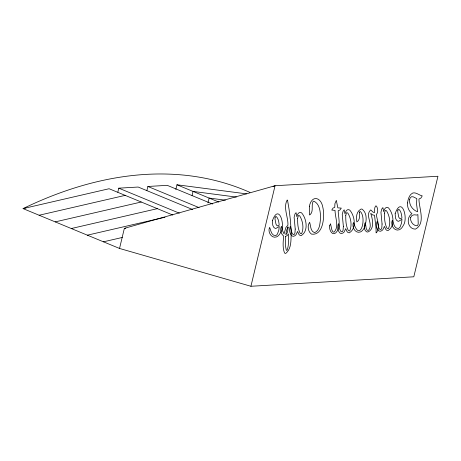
<?xml version="1.0" encoding="UTF-8"?>
<svg xmlns="http://www.w3.org/2000/svg" width="461" height="461" viewBox="0 0 461 461"><rect width="100%" height="100%" fill="white"/><g stroke="black" fill="none" stroke-linecap="round" stroke-linejoin="round"><path stroke-width="0.69" d="M117.814 192.191L118.782 188.169L138.173 187.039L192.738 209.576M119.532 248.456L124.361 228.345L275.056 185.731L437.95 176.258L413.811 276.796L250.922 286.269L119.532 248.456L23.05 208.603L109.084 188.733L172.766 215.028M146.903 190.497L147.872 186.475L167.262 185.345L212.509 204.033M175.831 189.477L176.961 184.78L246.526 193.868M192.058 195.51L193.038 191.424L236.343 197.078M207.957 202.898L209.121 198.069L225.446 200.195M250.922 286.269L275.056 185.731L273.073 186.572M39.133 215.247L125.167 195.372M55.211 221.885L141.245 202.016M157.328 208.654L71.294 228.529L72.723 228.449M87.371 235.173L165.015 217.235M103.454 241.812L122.338 237.45M25.199 208.481L23.05 208.603A643.804 367.526 -67.6 0 1 249.937 192.387M124.361 228.345L125.795 228.264M176.961 184.78L218.768 202.051M147.872 186.475L199.106 207.634M118.782 188.169L179.335 213.172M407.489 202.949C407.167 206.96 408.78 211.144 411.944 213.674C405.778 217.54 407.553 229.157 415.447 229.123C426.022 223.533 418.916 208.142 418.951 199.048L420.87 198.103L422.236 195.896C419.066 195.216 416.323 192.237 412.906 192.934C409.161 194.646 408.094 199.244 407.489 202.949M295.236 229.071L294.936 233.07L294.395 234.251L293.599 234.666L292.562 233.998L291.709 232.258L290.678 226.962L290.47 226.558L290.102 226.939C289.082 229.953 289.554 233.744 291.974 235.963L293.421 236.314L294.838 235.813L296.02 234.776L297.581 231.428L298.918 234.43L299.909 235.352L301.125 235.64C308.732 231.382 306.669 218.41 301.552 212.838L300.105 212.417A3.446 1.965 -67.6 0 0 297.339 215.091L296.861 216.687L296.054 212.642L294.971 214.013L294.112 217.304L295.236 229.071M343.364 226.276L343.065 230.27L342.523 231.451L341.728 231.866L340.691 231.197L339.838 229.463L338.806 224.161L338.599 223.764L338.23 224.138C337.21 227.152 337.683 230.944 340.103 233.162L341.549 233.52L342.967 233.012L344.148 231.981L345.71 228.633L347.047 231.635L348.038 232.551L349.254 232.845C356.86 228.581 354.797 215.61 349.686 210.037L348.234 209.617A3.446 1.965 -67.6 0 0 345.468 212.291L344.989 213.887L344.183 209.841L343.099 211.213L342.241 214.503L343.364 226.276M382.071 224.023L381.771 228.022L381.235 229.203L380.44 229.613L379.403 228.944L378.55 227.21L377.519 221.908L377.305 221.511L376.942 221.885C375.917 224.899 376.389 228.691 378.815 230.915L380.262 231.266L381.679 230.759L382.861 229.728L384.422 226.38L385.759 229.382L386.744 230.298L387.96 230.592C395.567 226.334 393.51 213.357 388.393 207.784L386.946 207.369A3.446 1.965 -67.6 0 0 384.18 210.037L383.696 211.634L382.895 207.588L381.806 208.966L380.947 212.256L382.071 224.023M376.055 228.062L376.078 232.886L376.551 232.615C380.469 227.267 377.115 220.404 376.32 214.613C378.412 212.314 377.928 208.585 376.504 206.079L375.6 205.946L374.758 207.905L374.413 212.688L372.782 211.945L370.771 209.893C364.53 215.304 373.583 223.758 368.771 230.039L367.987 230.506L366.991 230.016L366.218 228.443L365.412 223.182L365.245 222.819L364.91 223.153C363.844 225.953 363.89 229.791 366.443 231.768L367.838 232.044C374.845 229.163 372.609 218.958 370.719 213.351L372.661 214.935L374.516 215.287L376.055 228.062M272.405 220.761L272.751 225.17L273.701 227.261L275.09 228.339L275.955 228.42L279.222 226.437L278.865 230.027L277.453 233.958A3.411 1.948 -67.6 0 1 275.378 235.611C271.379 235.6 270.843 230.379 269.743 227.561L269.345 227.976C267.818 232.263 271.541 238.769 276.554 236.902A7.099 4.051 -67.6 0 0 280.547 232.598C285.849 225.464 278.882 202.488 272.405 220.761M291.202 233.139C290.856 239.881 291.657 248.444 285.935 253.279L285.129 253.429L284.466 252.841C282.455 247.528 283.175 241.622 283.676 236.09C280.939 234.038 280.052 230.12 281.141 226.95L281.654 226.339L282.668 230.973L284.016 233.917L285.912 227.452L287.935 225.193C288.315 217.01 282.985 207.68 287.174 199.999L287.572 200.46L289.087 209.392L290.505 220.946L291.202 233.139M297.627 218.191C297.576 223.245 297.76 228.65 300.117 233.22L301.171 233.767L301.684 233.496C304.058 227.97 302.802 221.015 299.759 215.938L298.763 215.443L298.371 215.685L297.627 218.191M329.644 225.821C328.964 229.169 331.713 236.141 335.798 232.863C341.44 226.927 338.305 217.753 338.19 210.654L339.872 210.055L341.307 208.118L337.809 207.848L336.34 200.374L334.922 203.681L334.744 207.404L333.038 208.055L331.764 210.066L335.049 210.389C334.957 217.189 339.527 226.829 333.948 232.258L332.79 231.699L331.868 229.941L330.52 223.752L329.644 225.821M345.756 215.391C345.704 220.444 345.888 225.85 348.245 230.419L349.3 230.973L349.813 230.702C352.187 225.17 350.93 218.214 347.894 213.143L346.891 212.642L346.499 212.884L345.756 215.391M384.468 213.143C384.416 218.191 384.601 223.597 386.952 228.172L388.012 228.719L388.519 228.449C390.893 222.917 389.643 215.961 386.6 210.89L385.598 210.395L385.212 210.631L384.468 213.143M395.152 213.627L395.492 218.03L396.443 220.122L397.831 221.199L398.696 221.28L401.963 219.298L401.606 222.894L400.194 226.818A3.411 1.948 -67.6 0 1 398.125 228.472C394.12 228.466 393.59 223.245 392.484 220.421L392.086 220.836C390.559 225.124 394.282 231.629 399.295 229.762A7.099 4.051 -67.6 0 0 403.289 225.458C408.59 218.324 401.623 195.349 395.152 213.627M359.447 212.348C359.338 215.494 360.277 220.179 356.866 221.925C356.007 217.362 356.284 211.415 361.038 209.081L361.943 209.052C367.613 212.936 366.639 222.029 364.346 227.694A7.024 4.011 -67.6 0 1 360.375 231.975C355.379 233.796 351.887 227.342 353.23 223.095L353.65 222.657C359.787 243.293 366.933 218.71 360.531 211.697L359.753 211.553L359.447 212.348M409.593 199.722C408.999 204.966 412.658 210.101 417.58 211.76L416.56 204.171L416.802 198.605L413.142 196.795L411.425 196.738L410.077 198.092L409.593 199.722M285.653 236.372L285.647 246.865L286.235 249.879L286.621 250.444L287.059 250.225C289.116 245.125 288.275 239.322 288.453 233.946L287.18 235.594L285.653 236.372M309.354 206.286L309.348 214.428L309.504 214.93L310.08 214.728C313.872 211.265 311.014 205.612 313.065 201.526L313.739 201.14C319.969 203.831 320.516 212.584 320.579 218.543C319.871 223.314 319.876 230.8 314.483 232.672C310.293 231.278 310.777 225.619 309.642 222.231C307.17 225.706 307.902 231.468 311.371 234.079C323.616 236.17 324.78 215.535 322.867 207.502C321.231 197.135 311.803 194.565 309.354 206.286M288.09 227.446C287.773 229.872 287.941 233.087 285.832 234.718L286.488 230.604L287.975 226.835L288.09 227.446M275.096 217.506L274.998 218.969L275.983 224.144L276.704 225.383L277.747 225.878L279.193 225.193C278.899 222.208 278.548 218.906 276.398 216.63L275.459 216.63L275.096 217.506M397.837 210.366L397.739 211.83L398.725 217.004L399.451 218.249L400.488 218.739L401.934 218.053C401.646 215.074 401.289 211.766 399.14 209.496L398.2 209.49L397.837 210.366M410.549 217.65C410.019 221.476 413.212 225.832 417.188 225.827L418.069 224.593L418.219 223.337L417.885 214.578L416.83 215.045L414.041 214.797L411.973 215.523L410.549 217.65"/></g></svg>
